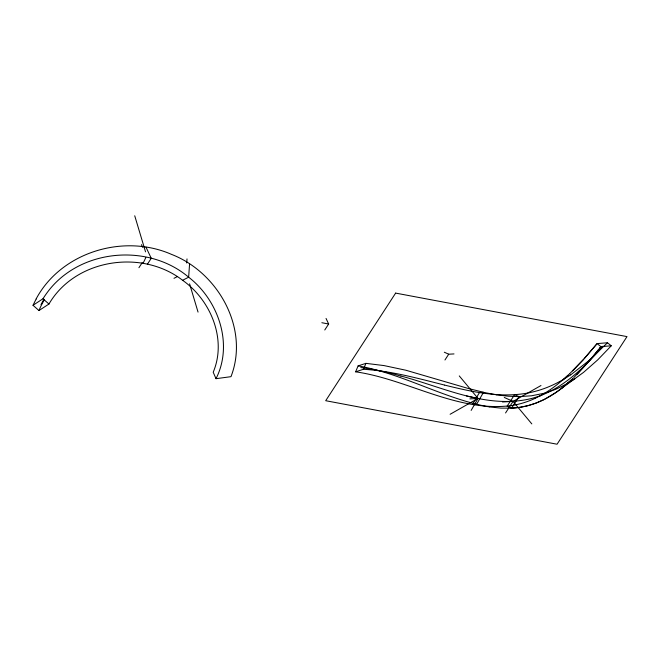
<?xml version="1.0" encoding="UTF-8"?>
<svg xmlns="http://www.w3.org/2000/svg" width="660" height="660" viewBox="0 0 660 660"><rect width="100%" height="100%" fill="white"/><g stroke="black" fill="none" stroke-linecap="round" stroke-linejoin="round"><path stroke-width="0.99" d="M186.722 262.985L187.011 258.926M189.569 263.983L188.644 277.192C218.311 300.094 233.582 344.008 216.018 378.683L230.983 376.67C249.661 328.433 218.031 272.275 171.443 254.356C123.585 233.285 61.075 252.186 36.118 298.947M512.515 405.446C457.727 413.003 408.573 379.475 355.624 371.811L358.108 365.879L365.929 363.355L384.029 365.582L405.842 370.227L467.907 388.369L484.704 392.601L496.658 394.87M355.624 371.811L363.445 369.278L365.929 363.355M143.17 263.159L145.81 257.606M471.149 410.396L478.03 398.425L459.269 375.92M44.575 299.31L41.638 304.664A147.345 108.512 13.7 0 0 38.965 310.538L33 305.275L42.974 298.774A150.414 112.085 24.1 0 1 46.596 293.395C78.251 249.125 147.518 242.335 188.644 277.192L182.597 280.277C141.966 248.754 75.248 258.893 48.947 304.037L38.965 310.538M138.922 267.704L142.255 262.581M147.362 264.297L151.247 258.316L146.025 247.211M324.769 329.983L328.655 324.002L326.04 318.45M444.956 359.989L448.709 354.205L454.006 353.925M505.552 412.962L513.059 401.404L540.969 385.539M489.769 406.972L501.006 408.127L511.5 408.169L519.007 396.611L531.415 395.802L543.461 393.426A65.109 43.568 -25.2 0 0 547.825 392.147L554.614 389.697A65.662 43.939 -25.2 0 0 557.617 388.426L566.098 384.194L574.761 378.865M573.87 377.536L587.54 362.983L600.88 346.64L611.259 345.799L597.696 359.898L583.547 372.364L556.083 392.395L544.178 399.49L536.11 403.046L528.066 405.62L519.816 407.335L511.5 408.169L507.111 406.189L514.618 394.639C527.233 393.896 539.707 390.844 551.248 385.696A78.87 52.775 -25.2 0 0 557.634 382.627L561.305 380.655A87.269 58.393 -25.2 0 0 563.475 379.409L570.636 374.897M599.437 348.521L600.88 346.64L597.102 343.604L583.324 359.659L569.695 373.684M598.711 349.453L593.53 355.921M592.787 356.812L577.087 374.319M602.836 346.269C586.418 364.93 568.375 383.353 545.333 393.624A62.923 42.1 -25.2 0 1 531.556 398.483C486.725 409.522 443.338 387.197 400.9 376.027M584.083 358.825L597.102 343.604L607.481 342.763L611.259 345.799M583.324 359.659L572.583 370.87M607.481 342.763L588.736 360.772L570.784 374.798M573.26 378.147L572.723 378.659M572.566 378.815L572.08 379.277M569.357 374.014L562.064 380.622A117.505 78.631 -25.2 0 0 566.965 376.274L567.996 375.309M571.923 379.434L561.371 388.534A84.571 56.595 -25.2 0 1 556.083 392.403C543.023 401.569 527.513 407.5 511.5 408.169M571.758 379.582L561.371 388.534M450.112 414.282L478.03 398.425L469.887 398.887M540.202 395.769L535.573 398.112M173.984 278.314L177.441 276.548M502.466 401.973L512.539 401.428M363.445 369.278C391.05 370.895 417.813 378.328 444.485 385.06M360.772 367.579L363.974 368.016M496.807 394.894L508.159 396.198L519.007 396.611L514.618 394.639C490.924 396.182 467.536 390.695 444.683 385.118M489.53 406.931L486.288 406.395M485.628 406.279C441.746 397.345 402.311 373.725 358.108 365.879M321.849 322.724L328.655 324.002M466.537 395.975L477.469 398.302M444.32 352.225L448.709 354.205M504.281 397.452L513.059 401.404L531.82 423.901M182.597 280.277C210.738 300.11 227.089 339.339 213.205 372.24L216.018 378.683M42.974 298.774L48.947 304.037M141.463 244.645L142.774 247.417M189.585 283.833L198.049 312.106M134.731 215.779L145.53 251.848M40.969 304.656A148.681 109.964 18.8 0 1 43.857 299.459M33.066 305.299A148.673 114.279 15.8 0 1 36.217 298.988M561.982 380.564A90.725 60.712 -25.2 0 1 540.26 395.851M535.582 398.137A62.065 41.531 -25.2 0 1 512.515 405.43M364.007 367.975A312.873 209.352 -25.2 0 1 400.859 376.076M479.432 392.551L472.552 404.522L476.619 404.291L483.499 392.32L479.432 392.551M395.637 293.098L325.702 400.711L557.073 444.221L627 336.608L395.637 293.098"/></g></svg>
